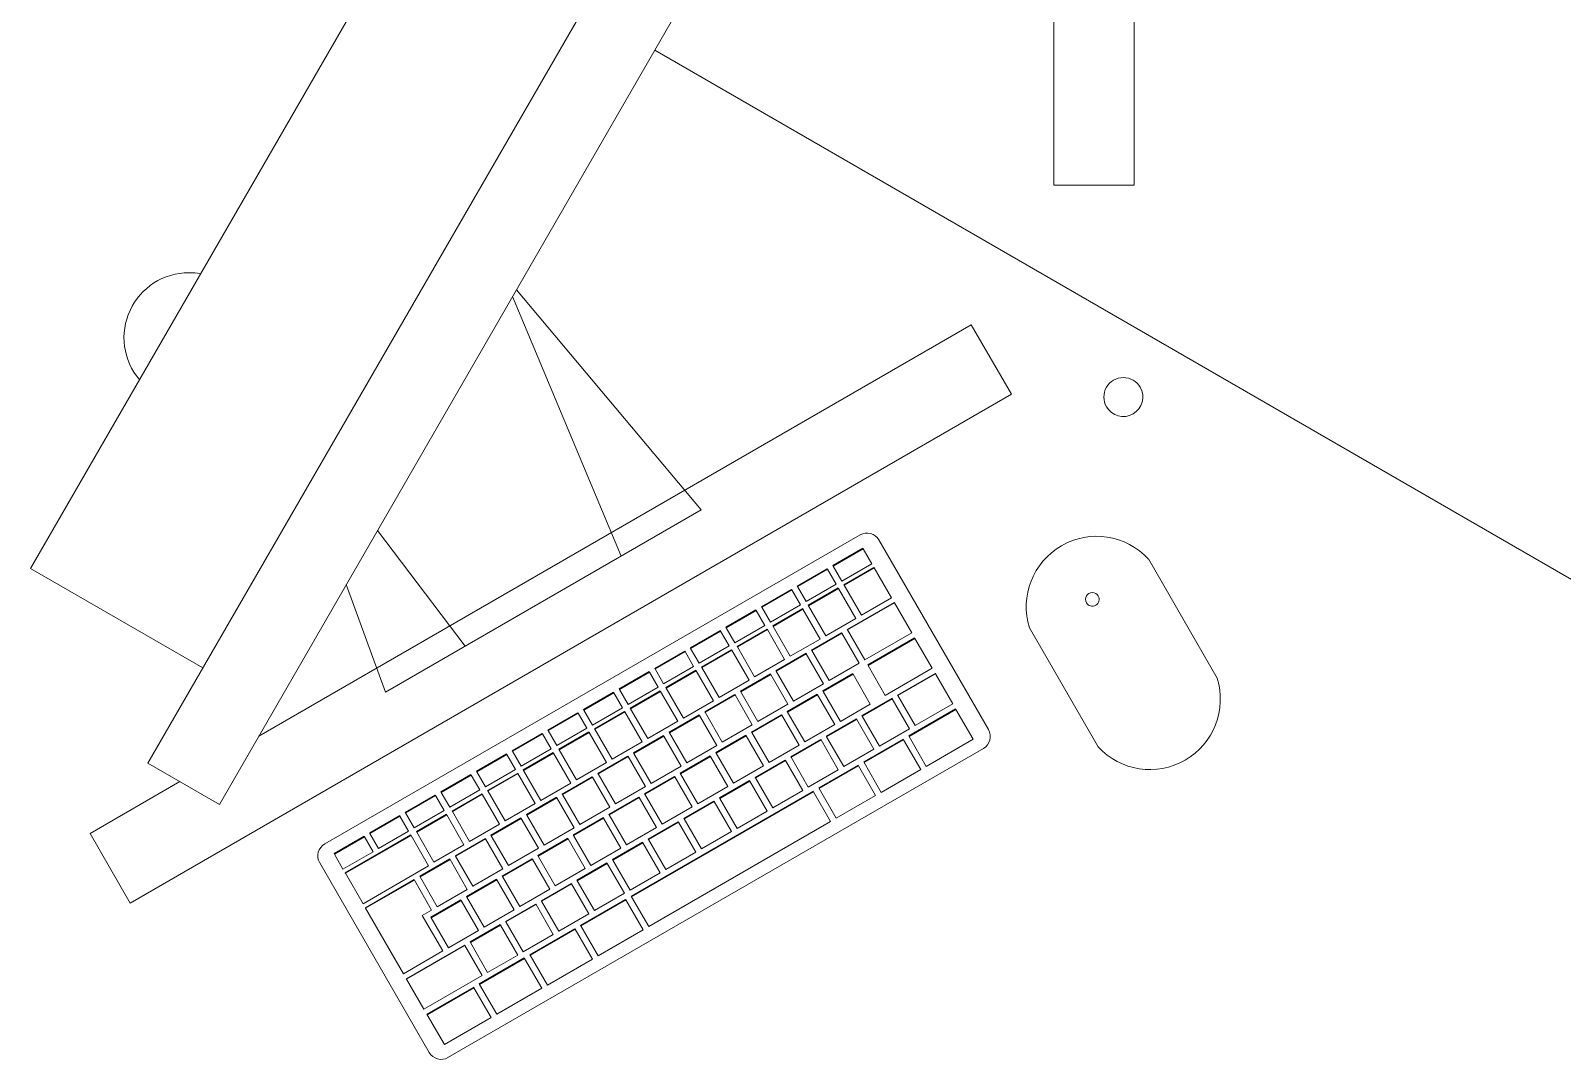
# Model space of a CAD drawing. Header units: millimetres. Extents: x 79795 to 317870, y -36033 to 97293.
# Drawn here: x 205009 to 205716, y 22154 to 22629 of the extents above; entities that cross this region are included whole.
import ezdxf

# ---------------------------------------------------------------- set-up
doc = ezdxf.new("R2010")
doc.units = ezdxf.units.MM
doc.header["$MEASUREMENT"] = 0
for name, color, linetype, lineweight in [('A-GENM', 8, 'CONTINUOUS', 9), ('E-ELEC-EQPM', 8, 'CONTINUOUS', 9), ('I-FURN', 8, 'CONTINUOUS', 9)]:
    doc.layers.add(name, color=color, linetype=linetype, lineweight=lineweight)

msp = doc.modelspace()

# ---------------------------------------------------------------- linework, layer by layer
at = {"layer": 'A-GENM'}
for p, q in [((205144.53, 22253.87), (205391.81, 22396.64)), ((205379.22, 22382.46), (205393.07, 22390.46)), ((205393.21, 22390.22), (205379.36, 22382.22)), ((205393.21, 22390.22), (205393.07, 22390.46)), ((205397.2, 22383.31), (205393.21, 22390.22)), ((205400.49, 22394.32), (205451.07, 22306.71)), ((205379.36, 22382.22), (205379.22, 22382.46)), ((205379.36, 22382.22), (205383.35, 22375.31)), ((205383.35, 22375.31), (205397.2, 22383.31)), ((205556.71, 22330.48), (205524.96, 22385.48)), ((205362.76, 22372.96), (205376.62, 22380.96)), ((205376.76, 22380.72), (205362.9, 22372.72)), ((205376.76, 22380.72), (205376.62, 22380.96)), ((205380.75, 22373.81), (205376.76, 22380.72)), ((205384.34, 22373.59), (205398.19, 22381.59)), ((205398.33, 22381.35), (205384.47, 22373.35)), ((205398.33, 22381.35), (205398.19, 22381.59)), ((205406.31, 22367.53), (205398.33, 22381.35)), ((205346.31, 22363.46), (205360.16, 22371.46)), ((205360.3, 22371.22), (205346.45, 22363.22)), ((205360.3, 22371.22), (205360.16, 22371.46)), ((205364.29, 22364.31), (205360.3, 22371.22)), ((205362.9, 22372.72), (205362.76, 22372.96)), ((205362.9, 22372.72), (205366.89, 22365.81)), ((205366.89, 22365.81), (205380.75, 22373.81)), ((205367.88, 22364.09), (205381.74, 22372.09)), ((205381.88, 22371.85), (205368.02, 22363.85)), ((205381.88, 22371.85), (205381.74, 22372.09)), ((205389.86, 22358.03), (205381.88, 22371.85)), ((205384.47, 22373.35), (205384.34, 22373.59)), ((205384.47, 22373.35), (205392.46, 22359.53)), ((205329.85, 22353.96), (205343.71, 22361.96)), ((205343.85, 22361.72), (205329.99, 22353.72)), ((205343.85, 22361.72), (205343.71, 22361.96)), ((205347.84, 22354.81), (205343.85, 22361.72)), ((205346.45, 22363.22), (205346.31, 22363.46)), ((205346.45, 22363.22), (205350.44, 22356.31)), ((205350.44, 22356.31), (205364.29, 22364.31)), ((205351.43, 22354.59), (205365.28, 22362.59)), ((205365.42, 22362.35), (205351.57, 22354.35)), ((205365.42, 22362.35), (205365.28, 22362.59)), ((205373.4, 22348.53), (205365.42, 22362.35)), ((205368.02, 22363.85), (205367.88, 22364.09)), ((205368.02, 22363.85), (205376, 22350.03)), ((205385.87, 22352.94), (205407.52, 22365.44)), ((205407.66, 22365.2), (205386.01, 22352.7)), ((205392.46, 22359.53), (205406.31, 22367.53)), ((205407.66, 22365.2), (205407.52, 22365.44)), ((205415.63, 22351.4), (205407.66, 22365.2)), ((205329.99, 22353.72), (205329.85, 22353.96)), ((205329.99, 22353.72), (205333.98, 22346.81)), ((205333.98, 22346.81), (205347.84, 22354.81)), ((205351.57, 22354.35), (205351.43, 22354.59)), ((205351.57, 22354.35), (205359.55, 22340.53)), ((205376, 22350.03), (205389.86, 22358.03)), ((205469.97, 22353.73), (205501.72, 22298.73)), ((205313.4, 22344.46), (205327.26, 22352.46)), ((205327.39, 22352.22), (205313.54, 22344.22)), ((205327.39, 22352.22), (205327.26, 22352.46)), ((205331.38, 22345.31), (205327.39, 22352.22)), ((205334.97, 22345.09), (205348.83, 22353.09)), ((205348.97, 22352.85), (205335.11, 22344.85)), ((205348.97, 22352.85), (205348.83, 22353.09)), ((205356.95, 22339.03), (205348.97, 22352.85)), ((205359.55, 22340.53), (205373.4, 22348.53)), ((205369.41, 22343.44), (205383.27, 22351.44)), ((205383.41, 22351.2), (205369.55, 22343.2)), ((205383.41, 22351.2), (205383.27, 22351.44)), ((205391.39, 22337.38), (205383.41, 22351.2)), ((205386.01, 22352.7), (205385.87, 22352.94)), ((205386.01, 22352.7), (205393.98, 22338.9)), ((205393.98, 22338.9), (205415.63, 22351.4)), ((205395.33, 22336.55), (205416.98, 22349.05)), ((205417.12, 22348.81), (205395.47, 22336.31)), ((205417.12, 22348.81), (205416.98, 22349.05)), ((205425.09, 22335), (205417.12, 22348.81)), ((205296.94, 22334.96), (205310.8, 22342.96)), ((205310.94, 22342.72), (205297.08, 22334.72)), ((205310.94, 22342.72), (205310.8, 22342.96)), ((205314.93, 22335.81), (205310.94, 22342.72)), ((205313.54, 22344.22), (205313.4, 22344.46)), ((205313.54, 22344.22), (205317.53, 22337.31)), ((205317.53, 22337.31), (205331.38, 22345.31)), ((205318.52, 22335.59), (205332.37, 22343.59)), ((205332.51, 22343.35), (205318.66, 22335.35)), ((205332.51, 22343.35), (205332.37, 22343.59)), ((205340.49, 22329.53), (205332.51, 22343.35)), ((205335.11, 22344.85), (205334.97, 22345.09)), ((205335.11, 22344.85), (205343.09, 22331.03)), ((205352.96, 22333.94), (205366.81, 22341.94)), ((205366.95, 22341.7), (205353.1, 22333.7)), ((205366.95, 22341.7), (205366.81, 22341.94)), ((205374.93, 22327.88), (205366.95, 22341.7)), ((205369.55, 22343.2), (205369.41, 22343.44)), ((205369.55, 22343.2), (205377.53, 22329.38)), ((205280.49, 22325.46), (205294.35, 22333.46)), ((205294.49, 22333.22), (205280.63, 22325.22)), ((205294.49, 22333.22), (205294.35, 22333.46)), ((205298.48, 22326.31), (205294.49, 22333.22)), ((205297.08, 22334.72), (205296.94, 22334.96)), ((205297.08, 22334.72), (205301.07, 22327.81)), ((205301.07, 22327.81), (205314.93, 22335.81)), ((205302.06, 22326.09), (205315.92, 22334.09)), ((205316.06, 22333.85), (205302.2, 22325.85)), ((205316.06, 22333.85), (205315.92, 22334.09)), ((205324.04, 22320.03), (205316.06, 22333.85)), ((205318.66, 22335.35), (205318.52, 22335.59)), ((205318.66, 22335.35), (205326.64, 22321.53)), ((205336.5, 22324.44), (205350.36, 22332.44)), ((205343.09, 22331.03), (205356.95, 22339.03)), ((205350.5, 22332.2), (205350.36, 22332.44)), ((205353.1, 22333.7), (205352.96, 22333.94)), ((205353.1, 22333.7), (205361.08, 22319.88)), ((205374.55, 22324.55), (205388.4, 22332.55)), ((205377.53, 22329.38), (205391.39, 22337.38)), ((205388.54, 22332.31), (205388.4, 22332.55)), ((205395.47, 22336.31), (205395.33, 22336.55)), ((205395.47, 22336.31), (205403.44, 22322.5)), ((205403.44, 22322.5), (205425.09, 22335)), ((205409.13, 22322.65), (205426.45, 22332.65)), ((205426.58, 22332.42), (205426.45, 22332.65)), ((205280.63, 22325.22), (205280.49, 22325.46)), ((205284.62, 22318.31), (205298.48, 22326.31)), ((205302.2, 22325.85), (205302.06, 22326.09)), ((205302.2, 22325.85), (205310.18, 22312.03)), ((205326.64, 22321.53), (205340.49, 22329.53)), ((205350.5, 22332.2), (205336.64, 22324.2)), ((205358.48, 22318.38), (205350.5, 22332.2)), ((205361.08, 22319.88), (205374.93, 22327.88)), ((205388.54, 22332.31), (205374.69, 22324.31)), ((205396.52, 22318.48), (205388.54, 22332.31)), ((205426.58, 22332.42), (205409.26, 22322.42)), ((205434.55, 22318.61), (205426.58, 22332.42)), ((205264.04, 22315.96), (205277.89, 22323.96)), ((205278.03, 22323.72), (205264.17, 22315.72)), ((205278.03, 22323.72), (205277.89, 22323.96)), ((205282.02, 22316.81), (205278.03, 22323.72)), ((205280.63, 22325.22), (205284.62, 22318.31)), ((205285.61, 22316.59), (205299.47, 22324.59)), ((205299.6, 22324.35), (205285.75, 22316.35)), ((205299.6, 22324.35), (205299.47, 22324.59)), ((205307.58, 22310.53), (205299.6, 22324.35)), ((205310.18, 22312.03), (205324.04, 22320.03)), ((205320.05, 22314.94), (205333.91, 22322.94)), ((205334.04, 22322.7), (205320.19, 22314.7)), ((205334.04, 22322.7), (205333.91, 22322.94)), ((205342.02, 22308.88), (205334.04, 22322.7)), ((205336.64, 22324.2), (205336.5, 22324.44)), ((205336.64, 22324.2), (205344.62, 22310.38)), ((205344.62, 22310.38), (205358.48, 22318.38)), ((205358.09, 22315.05), (205371.95, 22323.05)), ((205372.09, 22322.81), (205358.23, 22314.81)), ((205372.09, 22322.81), (205371.95, 22323.05)), ((205380.07, 22308.98), (205372.09, 22322.81)), ((205374.69, 22324.31), (205374.55, 22324.55)), ((205374.69, 22324.31), (205382.67, 22310.48)), ((205382.67, 22310.48), (205396.52, 22318.48)), ((205392.67, 22313.15), (205406.53, 22321.15)), ((205406.67, 22320.92), (205392.81, 22312.92)), ((205406.67, 22320.92), (205406.53, 22321.15)), ((205414.65, 22307.09), (205406.67, 22320.92)), ((205409.26, 22322.42), (205409.13, 22322.65)), ((205409.26, 22322.42), (205417.23, 22308.61)), ((205417.23, 22308.61), (205434.55, 22318.61)), ((205247.58, 22306.46), (205261.44, 22314.46)), ((205261.58, 22314.22), (205247.72, 22306.22)), ((205261.58, 22314.22), (205261.44, 22314.46)), ((205265.57, 22307.31), (205261.58, 22314.22)), ((205264.17, 22315.72), (205264.04, 22315.96)), ((205264.17, 22315.72), (205268.16, 22308.81)), ((205268.16, 22308.81), (205282.02, 22316.81)), ((205269.16, 22307.09), (205283.01, 22315.09)), ((205283.15, 22314.85), (205269.29, 22306.85)), ((205283.15, 22314.85), (205283.01, 22315.09)), ((205291.13, 22301.03), (205283.15, 22314.85)), ((205285.75, 22316.35), (205285.61, 22316.59)), ((205285.75, 22316.35), (205293.73, 22302.53)), ((205303.6, 22305.44), (205317.45, 22313.44)), ((205317.59, 22313.2), (205303.73, 22305.2)), ((205317.59, 22313.2), (205317.45, 22313.44)), ((205325.57, 22299.38), (205317.59, 22313.2)), ((205320.19, 22314.7), (205320.05, 22314.94)), ((205320.19, 22314.7), (205328.17, 22300.88)), ((205341.64, 22305.55), (205355.49, 22313.55)), ((205355.63, 22313.31), (205341.78, 22305.31)), ((205355.63, 22313.31), (205355.49, 22313.55)), ((205363.61, 22299.48), (205355.63, 22313.31)), ((205358.23, 22314.81), (205358.09, 22315.05)), ((205358.23, 22314.81), (205366.21, 22300.98)), ((205376.22, 22303.65), (205390.07, 22311.65)), ((205390.21, 22311.42), (205376.35, 22303.42)), ((205390.21, 22311.42), (205390.07, 22311.65)), ((205398.19, 22297.59), (205390.21, 22311.42)), ((205392.81, 22312.92), (205392.67, 22313.15)), ((205392.81, 22312.92), (205400.79, 22299.09)), ((205414.26, 22303.76), (205435.91, 22316.26)), ((205436.05, 22316.02), (205414.4, 22303.52)), ((205436.05, 22316.02), (205435.91, 22316.26)), ((205444.02, 22302.22), (205436.05, 22316.02)), ((205231.13, 22296.96), (205244.98, 22304.96)), ((205245.12, 22304.72), (205231.27, 22296.72)), ((205245.12, 22304.72), (205244.98, 22304.96)), ((205249.11, 22297.81), (205245.12, 22304.72)), ((205247.72, 22306.22), (205247.58, 22306.46)), ((205247.72, 22306.22), (205251.71, 22299.31)), ((205251.71, 22299.31), (205265.57, 22307.31)), ((205252.7, 22297.59), (205266.56, 22305.59)), ((205266.7, 22305.35), (205252.84, 22297.35)), ((205266.7, 22305.35), (205266.56, 22305.59)), ((205274.68, 22291.53), (205266.7, 22305.35)), ((205269.29, 22306.85), (205269.16, 22307.09)), ((205269.29, 22306.85), (205277.27, 22293.03)), ((205293.73, 22302.53), (205307.58, 22310.53)), ((205303.73, 22305.2), (205303.6, 22305.44)), ((205303.73, 22305.2), (205311.71, 22291.38)), ((205328.17, 22300.88), (205342.02, 22308.88)), ((205341.78, 22305.31), (205341.64, 22305.55)), ((205341.78, 22305.31), (205349.76, 22291.48)), ((205366.21, 22300.98), (205380.07, 22308.98)), ((205400.79, 22299.09), (205414.65, 22307.09)), ((205448.74, 22298.03), (205201.46, 22155.26)), ((205235.26, 22289.81), (205249.11, 22297.81)), ((205252.84, 22297.35), (205252.7, 22297.59)), ((205252.84, 22297.35), (205260.82, 22283.53)), ((205277.27, 22293.03), (205291.13, 22301.03)), ((205287.14, 22295.94), (205301, 22303.94)), ((205301.14, 22303.7), (205287.28, 22295.7)), ((205301.14, 22303.7), (205301, 22303.94)), ((205309.12, 22289.88), (205301.14, 22303.7)), ((205311.71, 22291.38), (205325.57, 22299.38)), ((205325.18, 22296.05), (205339.04, 22304.05)), ((205339.18, 22303.81), (205325.32, 22295.81)), ((205339.18, 22303.81), (205339.04, 22304.05)), ((205347.16, 22289.98), (205339.18, 22303.81)), ((205349.76, 22291.48), (205363.61, 22299.48)), ((205359.76, 22294.15), (205373.62, 22302.15)), ((205373.76, 22301.92), (205359.9, 22293.92)), ((205373.76, 22301.92), (205373.62, 22302.15)), ((205381.74, 22288.09), (205373.76, 22301.92)), ((205376.35, 22303.42), (205376.22, 22303.65)), ((205376.35, 22303.42), (205384.34, 22289.59)), ((205384.34, 22289.59), (205398.19, 22297.59)), ((205393.47, 22291.76), (205411.66, 22302.26)), ((205411.8, 22302.02), (205393.61, 22291.52)), ((205411.8, 22302.02), (205411.66, 22302.26)), ((205419.77, 22288.22), (205411.8, 22302.02)), ((205414.4, 22303.52), (205414.26, 22303.76)), ((205414.4, 22303.52), (205422.37, 22289.72)), ((205422.37, 22289.72), (205444.02, 22302.22)), ((205214.67, 22287.46), (205228.53, 22295.46)), ((205228.67, 22295.22), (205214.81, 22287.22)), ((205228.67, 22295.22), (205228.53, 22295.46)), ((205232.66, 22288.31), (205228.67, 22295.22)), ((205231.27, 22296.72), (205231.13, 22296.96)), ((205231.27, 22296.72), (205235.26, 22289.81)), ((205236.25, 22288.09), (205250.1, 22296.09)), ((205250.24, 22295.85), (205236.38, 22287.85)), ((205250.24, 22295.85), (205250.1, 22296.09)), ((205258.22, 22282.03), (205250.24, 22295.85)), ((205260.82, 22283.53), (205274.68, 22291.53)), ((205270.69, 22286.44), (205284.54, 22294.44)), ((205284.68, 22294.2), (205270.82, 22286.2)), ((205284.68, 22294.2), (205284.54, 22294.44)), ((205292.66, 22280.38), (205284.68, 22294.2)), ((205287.28, 22295.7), (205287.14, 22295.94)), ((205287.28, 22295.7), (205295.26, 22281.88)), ((205308.73, 22286.55), (205322.59, 22294.55)), ((205322.72, 22294.31), (205308.87, 22286.31)), ((205322.72, 22294.31), (205322.59, 22294.55)), ((205330.7, 22280.48), (205322.72, 22294.31)), ((205325.32, 22295.81), (205325.18, 22296.05)), ((205325.32, 22295.81), (205333.3, 22281.98)), ((205333.3, 22281.98), (205347.16, 22289.98)), ((205343.31, 22284.65), (205357.16, 22292.65)), ((205357.3, 22292.42), (205343.45, 22284.42)), ((205357.3, 22292.42), (205357.16, 22292.65)), ((205365.28, 22278.59), (205357.3, 22292.42)), ((205359.9, 22293.92), (205359.76, 22294.15)), ((205359.9, 22293.92), (205367.88, 22280.09)), ((205372.69, 22279.76), (205390.88, 22290.26)), ((205391.01, 22290.02), (205372.83, 22279.52)), ((205391.01, 22290.02), (205390.88, 22290.26)), ((205398.98, 22276.22), (205391.01, 22290.02)), ((205393.61, 22291.52), (205393.47, 22291.76)), ((205393.61, 22291.52), (205401.58, 22277.72)), ((205198.22, 22277.96), (205212.07, 22285.96)), ((205212.21, 22285.72), (205198.36, 22277.72)), ((205212.21, 22285.72), (205212.07, 22285.96)), ((205216.2, 22278.81), (205212.21, 22285.72)), ((205214.81, 22287.22), (205214.67, 22287.46)), ((205214.81, 22287.22), (205218.8, 22280.31)), ((205218.8, 22280.31), (205232.66, 22288.31)), ((205219.79, 22278.59), (205233.65, 22286.59)), ((205233.79, 22286.35), (205219.93, 22278.35)), ((205233.79, 22286.35), (205233.65, 22286.59)), ((205241.77, 22272.53), (205233.79, 22286.35)), ((205236.38, 22287.85), (205236.25, 22288.09)), ((205236.38, 22287.85), (205244.36, 22274.03)), ((205254.23, 22276.94), (205268.09, 22284.94)), ((205268.23, 22284.7), (205254.37, 22276.7)), ((205268.23, 22284.7), (205268.09, 22284.94)), ((205276.21, 22270.88), (205268.23, 22284.7)), ((205270.82, 22286.2), (205270.69, 22286.44)), ((205270.82, 22286.2), (205278.8, 22272.38)), ((205292.27, 22277.05), (205306.13, 22285.05)), ((205306.27, 22284.81), (205292.41, 22276.81)), ((205295.26, 22281.88), (205309.12, 22289.88)), ((205306.27, 22284.81), (205306.13, 22285.05)), ((205314.25, 22270.98), (205306.27, 22284.81)), ((205308.87, 22286.31), (205308.73, 22286.55)), ((205308.87, 22286.31), (205316.85, 22272.48)), ((205326.85, 22275.15), (205340.71, 22283.15)), ((205340.85, 22282.92), (205326.99, 22274.92)), ((205340.85, 22282.92), (205340.71, 22283.15)), ((205348.83, 22269.09), (205340.85, 22282.92)), ((205343.45, 22284.42), (205343.31, 22284.65)), ((205343.45, 22284.42), (205351.43, 22270.59)), ((205367.88, 22280.09), (205381.74, 22288.09)), ((205401.58, 22277.72), (205419.77, 22288.22)), ((205181.76, 22268.46), (205195.62, 22276.46)), ((205195.76, 22276.22), (205181.9, 22268.22)), ((205195.76, 22276.22), (205195.62, 22276.46)), ((205199.75, 22269.31), (205195.76, 22276.22)), ((205198.36, 22277.72), (205198.22, 22277.96)), ((205198.36, 22277.72), (205202.35, 22270.81)), ((205202.35, 22270.81), (205216.2, 22278.81)), ((205203.34, 22269.09), (205217.19, 22277.09)), ((205217.33, 22276.85), (205203.48, 22268.85)), ((205217.33, 22276.85), (205217.19, 22277.09)), ((205225.31, 22263.03), (205217.33, 22276.85)), ((205219.93, 22278.35), (205219.79, 22278.59)), ((205219.93, 22278.35), (205227.91, 22264.53)), ((205244.36, 22274.03), (205258.22, 22282.03)), ((205254.37, 22276.7), (205254.23, 22276.94)), ((205254.37, 22276.7), (205262.35, 22262.88)), ((205278.8, 22272.38), (205292.66, 22280.38)), ((205286.09, 22229.76), (205370.09, 22278.26)), ((205370.23, 22278.02), (205286.23, 22229.52)), ((205292.41, 22276.81), (205292.27, 22277.05)), ((205292.41, 22276.81), (205300.39, 22262.98)), ((205316.85, 22272.48), (205330.7, 22280.48)), ((205351.43, 22270.59), (205365.28, 22278.59)), ((205370.23, 22278.02), (205370.09, 22278.26)), ((205378.2, 22264.22), (205370.23, 22278.02)), ((205372.83, 22279.52), (205372.69, 22279.76)), ((205372.83, 22279.52), (205380.8, 22265.72)), ((205380.8, 22265.72), (205398.98, 22276.22)), ((205185.89, 22261.31), (205199.75, 22269.31)), ((205203.48, 22268.85), (205203.34, 22269.09)), ((205203.48, 22268.85), (205211.46, 22255.03)), ((205227.91, 22264.53), (205241.77, 22272.53)), ((205237.78, 22267.44), (205251.63, 22275.44)), ((205251.77, 22275.2), (205237.92, 22267.2)), ((205251.77, 22275.2), (205251.63, 22275.44)), ((205259.75, 22261.38), (205251.77, 22275.2)), ((205262.35, 22262.88), (205276.21, 22270.88)), ((205275.82, 22267.55), (205289.68, 22275.55)), ((205289.81, 22275.31), (205275.96, 22267.31)), ((205289.81, 22275.31), (205289.68, 22275.55)), ((205297.8, 22261.48), (205289.81, 22275.31)), ((205300.39, 22262.98), (205314.25, 22270.98)), ((205310.4, 22265.65), (205324.25, 22273.65)), ((205324.39, 22273.42), (205310.54, 22265.42)), ((205324.39, 22273.42), (205324.25, 22273.65)), ((205332.37, 22259.59), (205324.39, 22273.42)), ((205326.99, 22274.92), (205326.85, 22275.15)), ((205326.99, 22274.92), (205334.97, 22261.09)), ((205334.97, 22261.09), (205348.83, 22269.09)), ((205165.31, 22258.96), (205179.17, 22266.96)), ((205179.3, 22266.72), (205165.45, 22258.72)), ((205179.3, 22266.72), (205179.17, 22266.96)), ((205183.29, 22259.81), (205179.3, 22266.72)), ((205181.9, 22268.22), (205181.76, 22268.46)), ((205181.9, 22268.22), (205185.89, 22261.31)), ((205186.88, 22259.59), (205200.74, 22267.59)), ((205200.88, 22267.35), (205187.02, 22259.35)), ((205200.88, 22267.35), (205200.74, 22267.59)), ((205208.86, 22253.53), (205200.88, 22267.35)), ((205211.46, 22255.03), (205225.31, 22263.03)), ((205221.32, 22257.94), (205235.18, 22265.94)), ((205235.32, 22265.7), (205221.46, 22257.7)), ((205235.32, 22265.7), (205235.18, 22265.94)), ((205243.3, 22251.88), (205235.32, 22265.7)), ((205237.92, 22267.2), (205237.78, 22267.44)), ((205237.92, 22267.2), (205245.9, 22253.38)), ((205259.37, 22258.05), (205273.22, 22266.05)), ((205273.36, 22265.81), (205259.5, 22257.81)), ((205273.36, 22265.81), (205273.22, 22266.05)), ((205281.34, 22251.98), (205273.36, 22265.81)), ((205275.96, 22267.31), (205275.82, 22267.55)), ((205275.96, 22267.31), (205283.94, 22253.48)), ((205293.94, 22256.15), (205307.8, 22264.15)), ((205307.94, 22263.92), (205294.08, 22255.92)), ((205294.2, 22215.72), (205378.2, 22264.22)), ((205307.94, 22263.92), (205307.8, 22264.15)), ((205315.92, 22250.09), (205307.94, 22263.92)), ((205310.54, 22265.42), (205310.4, 22265.65)), ((205310.54, 22265.42), (205318.52, 22251.59)), ((205148.85, 22249.46), (205162.71, 22257.46)), ((205162.85, 22257.22), (205148.99, 22249.22)), ((205153.97, 22240.59), (205184.28, 22258.09)), ((205184.42, 22257.85), (205154.11, 22240.35)), ((205162.85, 22257.22), (205162.71, 22257.46)), ((205166.84, 22250.31), (205162.85, 22257.22)), ((205165.45, 22258.72), (205165.31, 22258.96)), ((205165.45, 22258.72), (205169.44, 22251.81)), ((205169.44, 22251.81), (205183.29, 22259.81)), ((205184.42, 22257.85), (205184.28, 22258.09)), ((205192.54, 22243.79), (205184.42, 22257.85)), ((205187.02, 22259.35), (205186.88, 22259.59)), ((205187.02, 22259.35), (205195, 22245.53)), ((205204.87, 22248.44), (205218.72, 22256.44)), ((205218.86, 22256.2), (205205.01, 22248.2)), ((205218.86, 22256.2), (205218.72, 22256.44)), ((205226.84, 22242.38), (205218.86, 22256.2)), ((205221.46, 22257.7), (205221.32, 22257.94)), ((205221.46, 22257.7), (205229.44, 22243.88)), ((205242.91, 22248.55), (205256.77, 22256.55)), ((205256.91, 22256.31), (205243.05, 22248.31)), ((205245.9, 22253.38), (205259.75, 22261.38)), ((205256.91, 22256.31), (205256.77, 22256.55)), ((205264.89, 22242.48), (205256.91, 22256.31)), ((205259.5, 22257.81), (205259.37, 22258.05)), ((205259.5, 22257.81), (205267.48, 22243.98)), ((205277.49, 22246.65), (205291.35, 22254.65)), ((205283.94, 22253.48), (205297.8, 22261.48)), ((205291.48, 22254.42), (205291.35, 22254.65)), ((205294.08, 22255.92), (205293.94, 22256.15)), ((205294.08, 22255.92), (205302.06, 22242.09)), ((205318.52, 22251.59), (205332.37, 22259.59)), ((205148.99, 22249.22), (205148.85, 22249.46)), ((205148.99, 22249.22), (205152.98, 22242.31)), ((205152.98, 22242.31), (205166.84, 22250.31)), ((205195, 22245.53), (205208.86, 22253.53)), ((205205.01, 22248.2), (205204.87, 22248.44)), ((205205.01, 22248.2), (205212.99, 22234.38)), ((205229.44, 22243.88), (205243.3, 22251.88)), ((205243.05, 22248.31), (205242.91, 22248.55)), ((205243.05, 22248.31), (205251.03, 22234.48)), ((205267.48, 22243.98), (205281.34, 22251.98)), ((205291.48, 22254.42), (205277.63, 22246.42)), ((205299.46, 22240.59), (205291.48, 22254.42)), ((205302.06, 22242.09), (205315.92, 22250.09)), ((205192.79, 22157.59), (205142.21, 22245.2)), ((205154.11, 22240.35), (205153.97, 22240.59)), ((205162.23, 22226.29), (205192.54, 22243.79)), ((205188.41, 22238.94), (205202.27, 22246.94)), ((205202.41, 22246.7), (205188.55, 22238.7)), ((205202.41, 22246.7), (205202.27, 22246.94)), ((205210.39, 22232.88), (205202.41, 22246.7)), ((205212.99, 22234.38), (205226.84, 22242.38)), ((205226.46, 22239.05), (205240.31, 22247.05)), ((205240.45, 22246.81), (205226.59, 22238.81)), ((205240.45, 22246.81), (205240.31, 22247.05)), ((205248.43, 22232.98), (205240.45, 22246.81)), ((205251.03, 22234.48), (205264.89, 22242.48)), ((205261.03, 22237.15), (205274.89, 22245.15)), ((205275.03, 22244.92), (205261.17, 22236.92)), ((205275.03, 22244.92), (205274.89, 22245.15)), ((205283.01, 22231.09), (205275.03, 22244.92)), ((205277.63, 22246.42), (205277.49, 22246.65)), ((205277.63, 22246.42), (205285.61, 22232.59)), ((205285.61, 22232.59), (205299.46, 22240.59)), ((205154.11, 22240.35), (205162.23, 22226.29)), ((205163.3, 22224.44), (205185.82, 22237.44)), ((205185.95, 22237.2), (205163.44, 22224.2)), ((205185.95, 22237.2), (205185.82, 22237.44)), ((205193.93, 22223.38), (205185.95, 22237.2)), ((205188.55, 22238.7), (205188.41, 22238.94)), ((205188.55, 22238.7), (205196.53, 22224.88)), ((205210, 22229.55), (205223.86, 22237.55)), ((205224, 22237.31), (205210.14, 22229.31)), ((205224, 22237.31), (205223.86, 22237.55)), ((205231.98, 22223.48), (205224, 22237.31)), ((205226.59, 22238.81), (205226.46, 22239.05)), ((205226.59, 22238.81), (205234.58, 22224.98)), ((205244.58, 22227.65), (205258.44, 22235.65)), ((205258.58, 22235.42), (205244.72, 22227.42)), ((205258.58, 22235.42), (205258.44, 22235.65)), ((205266.56, 22221.59), (205258.58, 22235.42)), ((205261.17, 22236.92), (205261.03, 22237.15)), ((205261.17, 22236.92), (205269.15, 22223.09)), ((205193.55, 22220.05), (205207.4, 22228.05)), ((205207.54, 22227.81), (205193.69, 22219.81)), ((205196.53, 22224.88), (205210.39, 22232.88)), ((205207.54, 22227.81), (205207.4, 22228.05)), ((205215.52, 22213.98), (205207.54, 22227.81)), ((205210.14, 22229.31), (205210, 22229.55)), ((205210.14, 22229.31), (205218.12, 22215.48)), ((205234.58, 22224.98), (205248.43, 22232.98)), ((205244.72, 22227.42), (205244.58, 22227.65)), ((205244.72, 22227.42), (205252.7, 22213.59)), ((205262.7, 22216.26), (205283.49, 22228.26)), ((205283.63, 22228.02), (205262.84, 22216.02)), ((205269.15, 22223.09), (205283.01, 22231.09)), ((205283.63, 22228.02), (205283.49, 22228.26)), ((205291.6, 22214.22), (205283.63, 22228.02)), ((205286.23, 22229.52), (205286.09, 22229.76)), ((205286.23, 22229.52), (205294.2, 22215.72)), ((205163.44, 22224.2), (205163.3, 22224.44)), ((205163.44, 22224.2), (205180.88, 22193.98)), ((205189.6, 22220.88), (205193.93, 22223.38)), ((205199.07, 22204.48), (205189.6, 22220.88)), ((205193.69, 22219.81), (205193.55, 22220.05)), ((205193.69, 22219.81), (205201.67, 22205.98)), ((205218.12, 22215.48), (205231.98, 22223.48)), ((205228.13, 22218.15), (205241.98, 22226.15)), ((205242.12, 22225.92), (205228.26, 22217.92)), ((205242.12, 22225.92), (205241.98, 22226.15)), ((205250.1, 22212.09), (205242.12, 22225.92)), ((205252.7, 22213.59), (205266.56, 22221.59)), ((205201.67, 22205.98), (205215.52, 22213.98)), ((205211.67, 22208.65), (205225.53, 22216.65)), ((205225.67, 22216.42), (205211.81, 22208.42)), ((205225.67, 22216.42), (205225.53, 22216.65)), ((205233.65, 22202.59), (205225.67, 22216.42)), ((205228.26, 22217.92), (205228.13, 22218.15)), ((205228.26, 22217.92), (205236.24, 22204.09)), ((205239.32, 22202.76), (205260.11, 22214.76)), ((205260.24, 22214.52), (205239.46, 22202.52)), ((205260.24, 22214.52), (205260.11, 22214.76)), ((205268.21, 22200.72), (205260.24, 22214.52)), ((205262.84, 22216.02), (205262.7, 22216.26)), ((205262.84, 22216.02), (205270.81, 22202.22)), ((205270.81, 22202.22), (205291.6, 22214.22)), ((205182.23, 22191.65), (205209.07, 22207.15)), ((205209.21, 22206.92), (205182.37, 22191.42)), ((205209.21, 22206.92), (205209.07, 22207.15)), ((205217.19, 22193.09), (205209.21, 22206.92)), ((205211.81, 22208.42), (205211.67, 22208.65)), ((205211.81, 22208.42), (205219.79, 22194.59)), ((205236.24, 22204.09), (205250.1, 22212.09)), ((205180.88, 22193.98), (205199.07, 22204.48)), ((205215.94, 22189.26), (205236.72, 22201.26)), ((205236.86, 22201.02), (205216.08, 22189.02)), ((205219.79, 22194.59), (205233.65, 22202.59)), ((205236.86, 22201.02), (205236.72, 22201.26)), ((205244.83, 22187.22), (205236.86, 22201.02)), ((205239.46, 22202.52), (205239.32, 22202.76)), ((205239.46, 22202.52), (205247.43, 22188.72)), ((205247.43, 22188.72), (205268.21, 22200.72)), ((205182.37, 22191.42), (205182.23, 22191.65)), ((205182.37, 22191.42), (205190.35, 22177.59)), ((205190.35, 22177.59), (205217.19, 22193.09)), ((205191.69, 22175.26), (205213.34, 22187.76)), ((205213.48, 22187.52), (205191.83, 22175.02)), ((205213.48, 22187.52), (205213.34, 22187.76)), ((205221.45, 22173.72), (205213.48, 22187.52)), ((205216.08, 22189.02), (205215.94, 22189.26)), ((205216.08, 22189.02), (205224.05, 22175.22)), ((205224.05, 22175.22), (205244.83, 22187.22)), ((205191.83, 22175.02), (205191.69, 22175.26)), ((205191.83, 22175.02), (205199.8, 22161.22)), ((205199.8, 22161.22), (205221.45, 22173.72))]:
    msp.add_line(p, q, dxfattribs=at)
for centre, radius, start, end in [((205394.99, 22391.14), 6.35, 30, 120), ((205501.04, 22363.41), 32.54, 42.68038, 197.31962), ((205499.04, 22366.87), 3.16, 30, 210), ((205499.04, 22366.87), 3.16, 210, 30), ((205525.64, 22320.79), 32.54, 222.68038, 17.31962), ((205445.57, 22303.53), 6.35, 300, 30), ((205147.71, 22248.38), 6.35, 120, 210), ((205198.29, 22160.76), 6.35, 210, 300)]:
    msp.add_arc(centre, radius, start, end, dxfattribs=at)
at = {"layer": 'E-ELEC-EQPM'}
for p, q in [((205357.93, 22985.99), (205008.73, 22381.16)), ((205357.93, 22985.99), (205008.73, 22381.16)), ((205462.91, 22984.03), (205062.91, 22291.21)), ((205095.91, 22272.16), (205495.91, 22964.98)), ((205095.91, 22272.16), (205495.91, 22964.98)), ((205008.73, 22381.16), (205088.31, 22335.21)), ((205008.73, 22381.16), (205088.31, 22335.21)), ((205088.31, 22335.21), (205062.91, 22291.21)), ((205062.91, 22291.21), (205095.91, 22272.16)), ((205062.91, 22291.21), (205095.91, 22272.16))]:
    msp.add_line(p, q, dxfattribs=at)
at = {"layer": 'I-FURN'}
for p, q in [((205518.29, 23028.07), (205518.29, 22558.17)), ((205481.21, 22558.17), (205481.21, 22939.53)), ((205993.84, 22218.07), (205296.96, 22620.39)), ((205296.96, 22620.39), (205993.84, 22218.07)), ((205481.21, 22558.17), (205518.29, 22558.17)), ((205318.35, 22408.14), (205233.09, 22509.76)), ((205281.47, 22386.85), (205231.31, 22506.69)), ((205114.13, 22303.72), (205443.1, 22493.66)), ((205443.1, 22493.66), (205461.64, 22461.54)), ((205461.64, 22461.54), (205054.7, 22226.59)), ((205172.59, 22323.98), (205318.35, 22408.14)), ((205209.47, 22345.28), (205168.89, 22398.57)), ((205154.52, 22373.68), (205172.59, 22323.98)), ((205036.16, 22258.71), (205077.69, 22282.68)), ((205036.16, 22258.71), (205054.7, 22226.59))]:
    msp.add_line(p, q, dxfattribs=at)
for centre, radius, start, end in [((205081.84, 22487.68), 30, 90.00282, 220.24537), ((205081.84, 22487.68), 30, 79.75455, 90.00282), ((205513.36, 22460.27), 9, 30, 210), ((205513.36, 22460.27), 9, 210, 30)]:
    msp.add_arc(centre, radius, start, end, dxfattribs=at)

doc.saveas('drawing.dxf')
